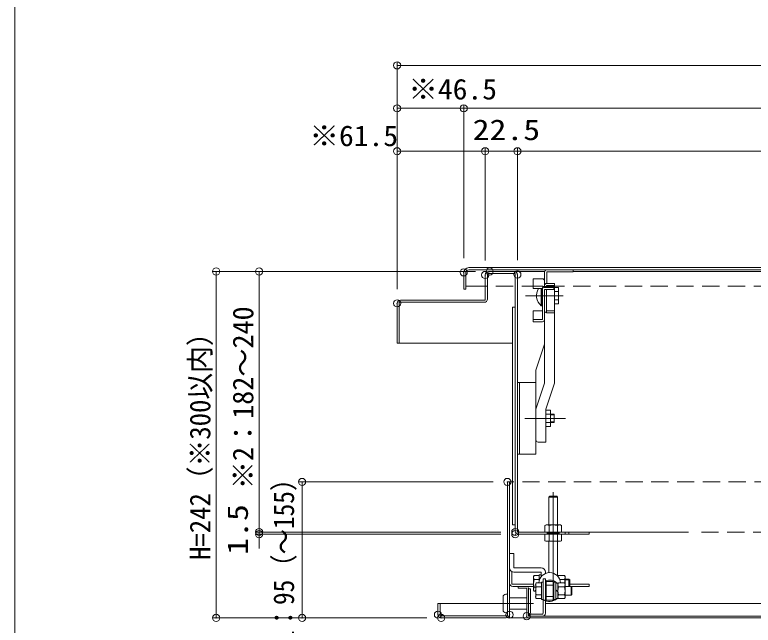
# Model space of a CAD drawing. Units: millimetres, scale not verified. Extents: x -2000 to 2000, y -1385 to 1385.
# Drawn here: x -2000 to -1484, y -1073 to -646 of the extents above; entities that cross this region are included whole.
import ezdxf
from ezdxf.enums import TextEntityAlignment as Align

# ---------------------------------------------------------------- set-up
doc = ezdxf.new("R2010")
doc.units = ezdxf.units.MM
doc.header["$LTSCALE"] = 10
doc.header["$PDMODE"] = 32
doc.header["$PDSIZE"] = 5
for name, pattern in [('CHAIN2', [12, 9, -1, 1, -1]), ('DASHED1', [1.8, 1.2, -0.6]), ('DASHED2', [3, 2, -1])]:
    doc.linetypes.add(name, pattern=pattern)
for name, color, linetype, lineweight in [('0-0_zumenwaku', 6, 'Continuous', 9), ('0-6_PARTS2', 6, 'DASHED1', 9), ('0-7_PARTS_SIN', 4, 'CHAIN2', 9), ('0-8_GRE_M', 3, 'Continuous', 9), ('0-9_YEL_M', 2, 'Continuous', 9), ('0-A_MAZ_M', 6, 'Continuous', 9), ('0-B_CYA_M', 4, 'Continuous', 9), ('0-D_RED_M', 3, 'Continuous', 9), ('0-E_PARTS3', 4, 'Continuous', 9), ('0-F_0', 7, 'Continuous', 9), ('1-3_GRE_SSD', 134, 'DASHED2', 9), ('1-4_sunpou', 1, 'Continuous', 9), ('1-5_DEFPOINTS', 7, 'Continuous', 9), ('1-A_100', 3, 'Continuous', 9), ('1-B_BLU_M', 3, 'Continuous', 9), ('1-C_BLU_SSD', 3, 'DASHED2', 9), ('2-3_SUNPO', 1, 'Continuous', 9), ('2-4_PARTS5', 4, 'Continuous', 9)]:
    doc.layers.add(name, color=color, linetype=linetype, lineweight=lineweight)
doc.styles.add('ＭＳ ゴシック', font='')
doc.styles.get('ＭＳ ゴシック').set_extended_font_data('MS Gothic')

# ---------------------------------------------------------------- blocks, each defined once
blk = doc.blocks.new('_ORIGIN')
at = {"layer": '0-F_0', "color": 1}
blk.add_line((0, 0), (-10, 0), dxfattribs=at)
blk.add_circle((0, 0), 5, dxfattribs=at)

msp = doc.modelspace()

# ---------------------------------------------------------------- linework, layer by layer
at = {"layer": '0-0_zumenwaku'}
msp.add_lwpolyline([(-1999.73, -1384.99), (2000.27, -1384.99), (2000.27, 1385.01), (-1999.73, 1385.01)], close=True, dxfattribs=at)
at = {"layer": '0-6_PARTS2'}
for p, q in [((-1623.77, -1044.7), (-1628.77, -1044.7)), ((-1623.77, -1052.8), (-1628.77, -1052.8))]:
    msp.add_line(p, q, dxfattribs=at)
at = {"layer": '0-7_PARTS_SIN'}
for p, q in [((-1616.85, -842.57), (-1643.11, -842.57)), ((-1615.18, -928.28), (-1643.67, -928.28)), ((-1623.77, -979.83), (-1623.77, -1054.37)), ((-1660.28, -1057.68), (-1637.6, -1057.68))]:
    msp.add_line(p, q, dxfattribs=at)
at = {"layer": '0-8_GRE_M'}
for p, q in [((-954.78, -822.98), (-1682.77, -822.98)), ((-954.78, -824.48), (-1682.77, -824.48)), ((-1686.27, -837.98), (-1686.27, -826.48)), ((-1684.77, -837.98), (-1684.77, -826.48)), ((-1684.77, -837.98), (-1686.27, -837.98)), ((-1671.27, -835.98), (-1684.77, -835.98)), ((-1648.27, -1045.68), (-1642.27, -1045.68)), ((-1648.27, -1045.68), (-1648.27, -1046.88)), ((-1648.27, -1046.88), (-1642.27, -1046.88)), ((-1642.27, -1046.88), (-1642.27, -1066.48)), ((-1641.07, -1046.88), (-1641.07, -1066.48)), ((-1008.28, -1057.68), (-1629.27, -1057.68)), ((-996.48, -1066.48), (-1641.07, -1066.48)), ((-1641.07, -1067.68), (-1318.78, -1067.68))]:
    msp.add_line(p, q, dxfattribs=at)
at = {"layer": '0-8_GRE_M', "linetype": 'DASHED1'}
for p, q in [((-967.78, -835.98), (-1669.77, -835.98)), ((-985.28, -972.68), (-1652.27, -972.68)), ((-1520.28, -1007.68), (-1117.28, -1007.68))]:
    msp.add_line(p, q, dxfattribs=at)
at = {"layer": '0-8_GRE_M'}
for centre, radius, start, end in [((-1682.77, -826.48), 3.5, 90, 180), ((-1682.77, -826.48), 2, 90, 180), ((-1642.27, -1046.88), 1.2, 0, 90), ((-1641.07, -1066.48), 1.2, 180, 270)]:
    msp.add_arc(centre, radius, start, end, dxfattribs=at)
at = {"layer": '0-9_YEL_M'}
for p, q in [((-1637.87, -837.57), (-1637.87, -830.79)), ((-1631.37, -830.79), (-1637.87, -830.79)), ((-1629.87, -836.05), (-1629.87, -832.29)), ((-1631.37, -835.97), (-1637.87, -835.97)), ((-1631.37, -837.57), (-1637.87, -837.57)), ((-1631.37, -859.14), (-1631.37, -837.47)), ((-1623.37, -836.05), (-1629.87, -836.05)), ((-1623.37, -836.75), (-1629.87, -836.75)), ((-1623.37, -838.35), (-1629.87, -838.35)), ((-1623.37, -838.35), (-1623.37, -836.05)), ((-1631.37, -853.18), (-1637.87, -853.18)), ((-1637.87, -860.74), (-1637.87, -853.18)), ((-1631.37, -859.14), (-1637.87, -859.14)), ((-1631.37, -860.74), (-1637.87, -860.74)), ((-1655.77, -972.68), (-1655.77, -1066.18)), ((-1655.77, -972.68), (-1654.27, -972.68)), ((-1654.27, -972.68), (-1654.27, -1065.43)), ((-1654.27, -972.68), (-1654.27, -1067.68)), ((-1652.27, -972.68), (-1654.27, -972.68)), ((-1704.27, -1057.68), (-1704.27, -1065.43)), ((-1704.27, -1057.68), (-1655.77, -1057.68)), ((-1702.77, -1057.68), (-1702.77, -1066.18)), ((-1702.77, -1066.18), (-1655.77, -1066.18)), ((-1656.52, -1067.68), (-1702.02, -1067.68)), ((-981.03, -1067.68), (-1654.27, -1067.68))]:
    msp.add_line(p, q, dxfattribs=at)
for centre, radius, start, end in [((-1631.37, -832.29), 1.5, 0, 90), ((-1631.37, -837.47), 1.5, 56.806, 90), ((-1629.87, -837.55), 1.5, 90, 180), ((-1629.87, -838.25), 1.5, 90, 180), ((-1631.37, -859.24), 1.5, 270, 0), ((-1702.02, -1065.43), 2.25, 180, 270), ((-1656.52, -1065.43), 2.25, 270, 0)]:
    msp.add_arc(centre, radius, start, end, dxfattribs=at)
at = {"layer": '0-A_MAZ_M'}
for p, q in [((-1609.77, -824.48), (-1628.17, -824.48)), ((-1609.77, -825.98), (-1609.77, -824.48)), ((-1629.77, -835.01), (-1629.77, -826.08)), ((-1628.27, -825.98), (-1628.27, -834.05)), ((-1609.77, -825.98), (-1628.27, -825.98)), ((-1630.77, -1040.48), (-1629.27, -1040.48)), ((-1623.27, -1044.75), (-1629.27, -1044.75)), ((-1623.27, -1052.75), (-1629.27, -1052.75))]:
    msp.add_line(p, q, dxfattribs=at)
msp.add_arc((-1628.17, -826.08), 1.6, 90, 180, dxfattribs=at)
at = {"layer": '0-B_CYA_M'}
for p, q in [((-1622.87, -834.05), (-1628.37, -834.05)), ((-1622.87, -903.66), (-1622.87, -834.05)), ((-1629.87, -903.66), (-1629.87, -838.35)), ((-1628.37, -836.05), (-1628.37, -835.41)), ((-1622.87, -835.41), (-1628.37, -835.41)), ((-1628.37, -854.53), (-1628.37, -838.35)), ((-1622.87, -853.17), (-1628.37, -853.17)), ((-1622.87, -854.53), (-1628.37, -854.53)), ((-1629.87, -876.35), (-1635.87, -894.59)), ((-1635.87, -903.28), (-1635.87, -894.59)), ((-1648.77, -903.28), (-1648.77, -953.28)), ((-1629.87, -903.66), (-1635.87, -921.9)), ((-1622.87, -903.66), (-1628.87, -921.9)), ((-1635.87, -936.67), (-1635.87, -919.9)), ((-1628.87, -921.9), (-1628.87, -944.83)), ((-1628.87, -944.83), (-1634.37, -944.83)), ((-1635.87, -953.28), (-1648.77, -953.28)), ((-1651.27, -1032.68), (-1651.27, -1022.68)), ((-1651.27, -1032.68), (-1632.27, -1032.68)), ((-1632.27, -1035.68), (-1651.27, -1035.68)), ((-1632.27, -1039.05), (-1632.27, -1035.68)), ((-1629.27, -1036.68), (-1629.27, -1035.68)), ((-1630.77, -1040.48), (-1629.27, -1040.48)), ((-1630.77, -1040.48), (-1630.77, -1064.48)), ((-1629.27, -1040.48), (-1629.27, -1064.48)), ((-1629.27, -1040.48), (-1629.27, -1064.48)), ((-1656.77, -1051.12), (-1655.77, -1051.12)), ((-1655.77, -1051.12), (-1655.77, -1064.12)), ((-1641.07, -1047.48), (-1641.07, -1064.48)), ((-1641.07, -1047.48), (-1639.57, -1047.48)), ((-1639.57, -1047.48), (-1639.57, -1064.48)), ((-1658.77, -1062.12), (-1658.77, -1053.12)), ((-1654.27, -1053.62), (-1642.27, -1053.62)), ((-1654.27, -1061.62), (-1642.27, -1061.62)), ((-1630.77, -1057.64), (-1630.77, -1064.48)), ((-1656.77, -1064.12), (-1655.77, -1064.12)), ((-1639.07, -1064.98), (-1631.27, -1064.98))]:
    msp.add_line(p, q, dxfattribs=at)
for points in [[(-1648.77, -903.28), (-1635.87, -903.28), (-1635.87, -953.28)], [(-1648.77, -953.28), (-1647.27, -953.28), (-1647.27, -903.28)], [(-1651.27, -1022.68), (-1654.27, -1022.68), (-1654.27, -1032.68)]]:
    msp.add_lwpolyline(points, dxfattribs=at)
for centre, radius, start, end in [((-1628.37, -835.55), 1.5, 90, 180), ((-1628.37, -853.03), 1.5, 180, 270), ((-1634.37, -943.33), 1.5, 180, 270), ((-1651.27, -1032.68), 3, 180, 270), ((-1632.27, -1035.68), 3, 0, 90), ((-1656.77, -1053.12), 2, 90, 180), ((-1656.77, -1062.12), 2, 180, 270), ((-1639.07, -1064.48), 2, 180, 270), ((-1639.07, -1064.48), 0.5, 180, 270), ((-1631.27, -1064.48), 2, 270, 0), ((-1631.27, -1064.48), 0.5, 270, 0)]:
    msp.add_arc(centre, radius, start, end, dxfattribs=at)
at = {"layer": '0-D_RED_M', "color": 1}
for p, q in [((-1632.18, -849.58), (-1632.18, -837.57)), ((-1631.77, -837.57), (-1631.77, -849.58)), ((-1622.87, -836.8), (-1620.17, -836.8)), ((-1622.87, -839.69), (-1620.17, -839.69)), ((-1620.17, -836.8), (-1620.17, -848.35)), ((-1622.87, -845.46), (-1620.17, -845.46)), ((-1631.77, -849.58), (-1632.18, -849.58)), ((-1622.87, -848.35), (-1620.17, -848.35)), ((-1628.87, -922.5), (-1625.77, -922.5)), ((-1625.77, -922.5), (-1625.77, -934.05)), ((-1628.87, -925.39), (-1625.77, -925.39)), ((-1623.07, -925.28), (-1625.77, -925.28)), ((-1623.07, -925.83), (-1625.77, -925.83)), ((-1623.07, -931.28), (-1623.07, -925.28)), ((-1628.87, -931.16), (-1625.77, -931.16)), ((-1623.07, -930.74), (-1625.77, -930.74)), ((-1623.07, -931.28), (-1625.77, -931.28)), ((-1628.87, -934.05), (-1625.77, -934.05)), ((-1628.77, -1055.25), (-1628.77, -1042.25)), ((-1623.77, -1042.25), (-1628.77, -1042.25)), ((-1623.77, -1055.25), (-1623.77, -1042.25)), ((-1623.77, -1055.25), (-1628.77, -1055.25))]:
    msp.add_line(p, q, dxfattribs=at)
for centre, radius, start, end in [((-1626.37, -842.58), 9.1, 146.5953, 230.2852), ((-1626.27, -1043.55), 7.5, 2.1561, 177.8439), ((-1626.27, -1048.75), 7.5, 45.78, 113.5782), ((-1626.27, -1048.75), 4.25, 126.0319, 135.0991), ((-1626.27, -1048.75), 4.25, 45.0991, 53.9681), ((-1626.27, -1048.75), 4.25, 224.9009, 233.9681), ((-1626.27, -1048.75), 4.25, 306.0319, 314.9009), ((-1626.27, -1048.75), 7.5, 233.1301, 314.22)]:
    msp.add_arc(centre, radius, start, end, dxfattribs=at)
at = {"layer": '0-E_PARTS3'}
for p, q in [((-1637.52, -1038.8), (-1637.1, -1038.06)), ((-1637.52, -1048.3), (-1637.52, -1038.8)), ((-1637.1, -1038.06), (-1633.52, -1038.06)), ((-1633.52, -1040.81), (-1637.1, -1040.81)), ((-1633.52, -1037.55), (-1632.27, -1037.55)), ((-1633.52, -1041.63), (-1633.52, -1037.55)), ((-1633.52, -1038.06), (-1633.52, -1041.63)), ((-1632.27, -1039.05), (-1632.27, -1037.55)), ((-1621.04, -1038.17), (-1620.52, -1038.17)), ((-1620.52, -1038.8), (-1620.1, -1038.06)), ((-1615.95, -1038.06), (-1620.1, -1038.06)), ((-1619.29, -1040.81), (-1615.95, -1040.81)), ((-1615.52, -1038.8), (-1615.95, -1038.06)), ((-1615.52, -1048.3), (-1615.52, -1038.8)), ((-1636.02, -1046.29), (-1637.1, -1046.29)), ((-1636.02, -1044), (-1635.6, -1043.27)), ((-1636.02, -1053.5), (-1636.02, -1044)), ((-1635.6, -1043.27), (-1632.02, -1043.27)), ((-1632.02, -1046.01), (-1635.6, -1046.01)), ((-1632.02, -1042.75), (-1630.77, -1042.75)), ((-1632.02, -1054.75), (-1632.02, -1042.75)), ((-1632.02, -1043.27), (-1632.02, -1054.24)), ((-1630.77, -1054.75), (-1630.77, -1042.75)), ((-1622.02, -1054.75), (-1622.02, -1042.75)), ((-1622.02, -1043.38), (-1622.02, -1054.13)), ((-1622.02, -1043.38), (-1620.52, -1043.38)), ((-1620.52, -1044), (-1620.1, -1043.27)), ((-1620.52, -1043.38), (-1620.52, -1054.13)), ((-1620.52, -1053.5), (-1620.52, -1044)), ((-1615.95, -1043.27), (-1620.1, -1043.27)), ((-1620.1, -1046.01), (-1615.95, -1046.01)), ((-1615.52, -1044), (-1615.95, -1043.27)), ((-1615.74, -1043.63), (-1615.76, -1043.67)), ((-1615.52, -1053.5), (-1615.52, -1044)), ((-1637.52, -1048.3), (-1637.1, -1049.03)), ((-1636.02, -1049.03), (-1637.1, -1049.03)), ((-1632.02, -1051.49), (-1635.6, -1051.49)), ((-1620.52, -1049.5), (-1622.02, -1048)), ((-1620.1, -1051.49), (-1615.95, -1051.49)), ((-1636.02, -1053.5), (-1635.6, -1054.24)), ((-1632.02, -1054.24), (-1635.6, -1054.24)), ((-1632.02, -1054.75), (-1630.77, -1054.75)), ((-1623.27, -1054.75), (-1622.02, -1054.75)), ((-1622.02, -1054.13), (-1620.52, -1054.13)), ((-1620.52, -1053.5), (-1620.1, -1054.24)), ((-1620.1, -1054.24), (-1615.95, -1054.24)), ((-1615.52, -1053.5), (-1615.95, -1054.24))]:
    msp.add_line(p, q, dxfattribs=at)
msp.add_lwpolyline([(-1623.27, -1054.75), (-1623.27, -1042.75), (-1622.02, -1042.75)], dxfattribs=at)
for centre, radius, start, end in [((-1635.1, -1039.44), 2.43, 145.6158, 214.3842), ((-1628.45, -1043.55), 9.08, 162.4121, 197.5879), ((-1618.1, -1039.44), 2.43, 145.6158, 165.5018), ((-1617.95, -1039.44), 2.43, 325.6159, 34.3841), ((-1624.6, -1043.55), 9.08, 357.2551, 17.5879), ((-1635.1, -1047.66), 2.43, 145.6158, 214.3842), ((-1633.6, -1044.64), 2.43, 145.6158, 214.3842), ((-1626.95, -1048.75), 9.08, 162.4121, 197.5879), ((-1618.1, -1044.64), 2.43, 145.6158, 214.3842), ((-1611.45, -1048.75), 9.08, 162.4121, 197.5879), ((-1617.95, -1044.64), 2.43, 325.6159, 34.3841), ((-1624.6, -1048.75), 9.08, 342.4121, 17.5879), ((-1617.95, -1042.62), 2.43, 334.3841, 335.4593), ((-1633.6, -1052.87), 2.43, 145.6158, 214.3842), ((-1618.1, -1052.87), 2.43, 145.6158, 214.3842), ((-1617.95, -1052.87), 2.43, 325.6159, 34.3841)]:
    msp.add_arc(centre, radius, start, end, dxfattribs=at)
at = {"layer": '0-F_0'}
for p, q in [((-1631.77, -846.83), (-1631.77, -838.33)), ((-1631.77, -846.83), (-1631.77, -838.33)), ((-1628.27, -835.41), (-1628.27, -836.05))]:
    msp.add_line(p, q, dxfattribs=at)
msp.add_lwpolyline([(-1631.77, -846.83), (-1631.77, -838.33), (-1631.77, -846.83)], dxfattribs=at)
msp.add_arc((-1634.37, -943.33), 1.5, 180, 270, dxfattribs=at)
at = {"layer": '1-3_GRE_SSD'}
msp.add_line((-1620.77, -983.22), (-1626.77, -983.22), dxfattribs=at)
at = {"layer": '1-4_sunpou'}
for p, q in [((-1732.77, -837.93), (-1732.77, -679.17)), ((-1727.77, -681.67), (-909.78, -681.67)), ((-1732.77, -837.93), (-1732.77, -709.17)), ((-1686.27, -816.3), (-1686.27, -709.17)), ((-1686.27, -816.3), (-1686.27, -709.17)), ((-1727.77, -711.67), (-1691.27, -711.67)), ((-1681.27, -711.67), (-956.28, -711.67)), ((-1732.77, -837.93), (-1732.77, -739.17)), ((-1727.77, -741.67), (-1676.27, -741.67)), ((-1671.27, -818.08), (-1671.27, -739.17)), ((-1671.27, -818.08), (-1671.27, -739.17)), ((-1666.27, -741.67), (-1653.78, -741.67)), ((-1648.78, -817.79), (-1648.78, -739.17)), ((-1648.78, -817.79), (-1648.78, -739.17)), ((-1643.78, -741.67), (-993.78, -741.67)), ((-1665.77, -972.68), (-1801.62, -972.68)), ((-1799.12, -977.68), (-1799.12, -1062.68)), ((-1712.02, -1067.68), (-1801.62, -1067.68))]:
    msp.add_line(p, q, dxfattribs=at)
at = {"layer": '1-5_DEFPOINTS'}
for p in [(-1686.27, -711.67), (-1671.27, -741.67), (-1648.78, -741.67), (-1686.27, -826.3), (-1668.15, -825.68), (-1671.27, -828.08), (-1648.78, -827.79), (-1732.77, -847.93), (-1732.77, -847.93), (-1655.77, -972.68), (-1829.12, -1007.68), (-1650.27, -1007.68), (-1829.12, -1009.18), (-1650.27, -1009.18), (-1859.12, -1067.68), (-1799.12, -1067.68), (-1704.27, -1065.43), (-1702.02, -1067.68), (-1702.02, -1067.68), (-1654.27, -1065.43), (-1642.27, -1066.48)]:
    msp.add_point(p, dxfattribs=at)
at = {"layer": '1-A_100'}
for p, q in [((-1671.27, -845.68), (-1671.27, -827.93)), ((-1669.77, -827.18), (-1650.27, -827.18)), ((-1669.77, -844.93), (-1669.77, -827.18)), ((-1669.02, -825.68), (-1629.72, -825.68)), ((-1650.27, -1006.93), (-1650.27, -827.18)), ((-1648.77, -1007.68), (-1648.77, -827.93)), ((-1441.78, -825.68), (-1609.77, -825.68)), ((-1732.77, -875.68), (-1732.77, -847.93)), ((-1731.27, -875.68), (-1731.27, -847.18)), ((-1672.02, -847.18), (-1731.27, -847.18)), ((-1671.27, -845.68), (-1730.52, -845.68)), ((-1652.27, -850.68), (-1650.27, -850.68)), ((-1652.27, -1002.68), (-1652.27, -850.68)), ((-1731.27, -875.68), (-1732.77, -875.68)), ((-1731.27, -875.68), (-1652.27, -875.68)), ((-1626.77, -983.22), (-1626.23, -982.68)), ((-1626.77, -1002.68), (-1626.77, -983.22)), ((-1621.32, -982.68), (-1626.23, -982.68)), ((-1621.32, -982.68), (-1620.77, -983.22)), ((-1620.77, -1002.68), (-1620.77, -983.22)), ((-1652.27, -1002.68), (-1650.27, -1002.68)), ((-1628.77, -1002.68), (-1629.55, -1003.12)), ((-1629.55, -1003.12), (-1629.55, -1007.68)), ((-1618.77, -1002.68), (-1628.77, -1002.68)), ((-1626.66, -1007.68), (-1626.66, -1003.12)), ((-1620.89, -1007.68), (-1620.89, -1003.12)), ((-1618.77, -1002.68), (-1618, -1003.12)), ((-1618, -1007.68), (-1618, -1003.12)), ((-1648.77, -1007.68), (-1598.77, -1007.68)), ((-1648.02, -1009.18), (-1598.77, -1009.18)), ((-1629.55, -1013.73), (-1629.55, -1009.18)), ((-1628.02, -1007.68), (-1628.02, -1009.18)), ((-1628.02, -1008.18), (-1619.52, -1008.18)), ((-1628.02, -1008.68), (-1619.52, -1008.68)), ((-1626.66, -1009.18), (-1626.66, -1013.73)), ((-1620.89, -1009.18), (-1620.89, -1013.73)), ((-1619.52, -1007.68), (-1619.52, -1009.18)), ((-1618, -1009.18), (-1618, -1013.73)), ((-1615.47, -1007.68), (-1615.47, -1009.18)), ((-1612.9, -1007.68), (-1612.9, -1009.18)), ((-1598.77, -1007.68), (-1529.27, -1007.68)), ((-1598.77, -1009.18), (-1598.77, -1007.68)), ((-1628.77, -1014.18), (-1629.55, -1013.73)), ((-1618.77, -1014.18), (-1628.77, -1014.18)), ((-1626.77, -1036.07), (-1626.77, -1014.18)), ((-1620.77, -1038.17), (-1620.77, -1014.18)), ((-1618.77, -1014.18), (-1618, -1013.73))]:
    msp.add_line(p, q, dxfattribs=at)
for centre, radius, start, end in [((-1669.02, -827.93), 2.25, 90, 180), ((-1651.02, -827.93), 2.25, 0, 90), ((-1672.02, -844.93), 2.25, 270, 0), ((-1730.52, -847.93), 2.25, 90, 180), ((-1628.1, -1005.23), 2.56, 55.6159, 124.3842), ((-1623.77, -1012.23), 9.55, 72.4121, 107.5879), ((-1619.44, -1005.23), 2.56, 55.6159, 124.3842), ((-1648.02, -1006.93), 2.25, 180, 270), ((-1628.1, -1011.62), 2.56, 235.6158, 304.3841), ((-1623.77, -1004.62), 9.55, 252.4121, 287.5879), ((-1619.44, -1011.62), 2.56, 235.6158, 304.3841)]:
    msp.add_arc(centre, radius, start, end, dxfattribs=at)
at = {"layer": '1-B_BLU_M', "color": 5}
for p, q in [((-1654.27, -1031.68), (-1654.27, -1043.43)), ((-1652.02, -1045.68), (-1637.52, -1045.68)), ((-1612.27, -1044.18), (-1598.77, -1044.18)), ((-1612.27, -1045.68), (-1598.77, -1045.68)), ((-1598.77, -1045.68), (-1598.77, -1044.18))]:
    msp.add_line(p, q, dxfattribs=at)
msp.add_lwpolyline([(-1652.77, -1035.27), (-1652.77, -1044.18), (-1637.52, -1044.18)], dxfattribs=at)
msp.add_arc((-1652.02, -1043.43), 2.25, 180, 270, dxfattribs=at)
at = {"layer": '1-C_BLU_SSD', "color": 134}
msp.add_line((-1671.27, -835.98), (-1669.77, -835.98), dxfattribs=at)
at = {"layer": '2-3_SUNPO'}
for p, q in [((-1678.15, -825.68), (-1861.62, -825.68)), ((-1678.15, -825.68), (-1831.62, -825.68)), ((-1859.12, -830.68), (-1859.12, -1062.68)), ((-1829.12, -830.68), (-1829.12, -1002.68)), ((-1829.12, -1002.68), (-1829.12, -997.68)), ((-1660.27, -1007.68), (-1831.62, -1007.68)), ((-1660.27, -1007.68), (-1831.62, -1007.68)), ((-1660.27, -1009.18), (-1831.62, -1009.18)), ((-1829.12, -1007.68), (-1829.12, -1009.18)), ((-1829.12, -1014.18), (-1829.12, -1019.18)), ((-1712.02, -1067.68), (-1861.62, -1067.68))]:
    msp.add_line(p, q, dxfattribs=at)
at = {"layer": '2-4_PARTS5'}
for p, q in [((-1615.52, -1040.55), (-1612.77, -1040.55)), ((-1612.77, -1040.55), (-1612.27, -1041.04)), ((-1612.27, -1045.75), (-1612.27, -1041.04)), ((-1615.52, -1045.75), (-1611.27, -1045.75)), ((-1611.27, -1045.75), (-1610.77, -1046.24)), ((-1610.77, -1051.26), (-1610.77, -1046.24)), ((-1615.52, -1051.75), (-1611.27, -1051.75)), ((-1611.27, -1051.75), (-1610.77, -1051.26))]:
    msp.add_line(p, q, dxfattribs=at)
at = {"layer": '2-4_PARTS5', "linetype": 'DASHED1'}
for p, q in [((-1612.27, -1041.04), (-1615.52, -1041.04)), ((-1612.77, -1045.75), (-1612.77, -1040.55)), ((-1611.27, -1051.75), (-1611.27, -1045.75)), ((-1611.27, -1051.75), (-1611.27, -1045.75))]:
    msp.add_line(p, q, dxfattribs=at)

# ---------------------------------------------------------------- block references
at = {"layer": '1-4_sunpou', "xscale": 0.5, "yscale": 0.5}
for p, rotation in [((-1732.77, -681.67), 180), ((-1732.77, -711.67), 180), ((-1686.27, -711.67), 180), ((-1732.77, -741.67), 180), ((-1671.27, -741.67), 180), ((-1648.78, -741.67), 180), ((-1799.12, -972.68), 90), ((-1799.12, -1067.68), 270)]:
    msp.add_blockref('_ORIGIN', p, dxfattribs=dict(at, rotation=rotation))
for p in [(-1686.27, -711.67), (-1671.27, -741.67), (-1648.78, -741.67)]:
    msp.add_blockref('_ORIGIN', p, dxfattribs=at)
at = {"layer": '2-3_SUNPO', "xscale": 0.5, "yscale": 0.5}
for p, rotation in [((-1859.12, -825.68), 90), ((-1829.12, -825.68), 90), ((-1829.12, -1007.68), 270), ((-1829.12, -1007.68), 270), ((-1829.12, -1009.18), 90), ((-1859.12, -1067.68), 270)]:
    msp.add_blockref('_ORIGIN', p, dxfattribs=dict(at, rotation=rotation))

# ---------------------------------------------------------------- texts
at = {"layer": '1-4_sunpou', "color": 2, "style": 'ＭＳ ゴシック'}
for s, width, p in [('※46.5', 1.05, (-1724.96, -709.83)), ('22.5', 1.2, (-1680.03, -738.2)), ('※61.5', 1.05, (-1794.02, -742.41))]:
    msp.add_text(s, height=14.44, dxfattribs=dict(at, width=width)).set_placement(p, align=Align.BOTTOM_LEFT)
at = {"layer": '1-4_sunpou', "color": 2, "style": 'ＭＳ ゴシック', "width": 0.9}
msp.add_text('※1：95（～155）', height=14.43, rotation=90, dxfattribs=at).set_placement((-1800.4, -1102.95), align=Align.BOTTOM_LEFT)
at = {"layer": '2-3_SUNPO', "color": 2, "style": 'ＭＳ ゴシック'}
msp.add_text('※2：182～240', height=14.43, rotation=90, dxfattribs=at).set_placement((-1828.84, -977.79), align=Align.BOTTOM_LEFT)
for s, height, width, p in [('H=242（※300以内）', 14.43, 0.95, (-1858.84, -1027.18)), ('1.5', 14.44, 1.2, (-1832.59, -1023.57))]:
    msp.add_text(s, height=height, rotation=90, dxfattribs=dict(at, width=width)).set_placement(p, align=Align.BOTTOM_LEFT)

doc.saveas('drawing.dxf')
